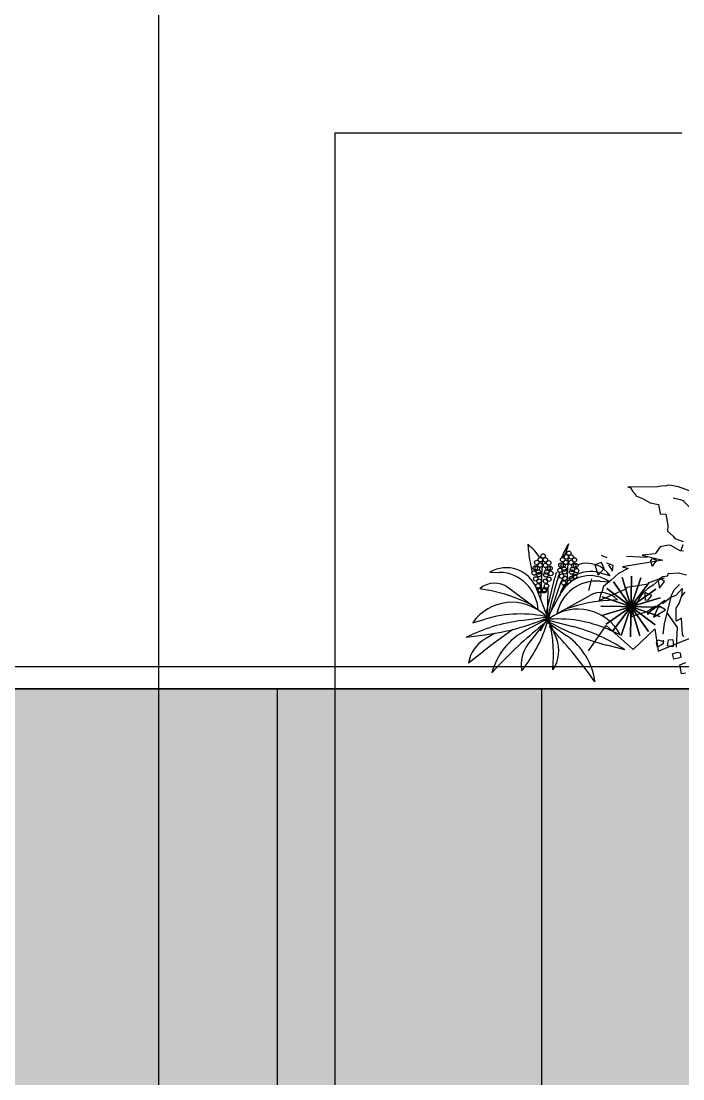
# Model space of a CAD drawing. Header units: millimetres. Extents: x 118878 to 201916, y 10986 to 20993.
# Drawn here: x 188567.9 to 188718, y 13749.5 to 13989.4 of the extents above; entities that cross this region are included whole.
import ezdxf

# ---------------------------------------------------------------- set-up
doc = ezdxf.new("R2010")
doc.units = ezdxf.units.MM
doc.header["$LTSCALE"] = 100
for name, color, linetype in [('0-DARPUSH', 213, 'Continuous'), ('0-hatch', 253, 'Continuous'), ('3', 3, 'Continuous'), ('4', 4, 'Continuous'), ('HA', 1, 'Continuous'), ('TREE', 83, 'Continuous')]:
    doc.layers.add(name, color=color, linetype=linetype)
doc.styles.add('QCADDimTextStyle', font='txt')
doc.dimstyles.new('QCADDimStyle', dxfattribs={"dimtxt": 20, "dimasz": 10, "dimexe": 0, "dimexo": 0, "dimgap": 5, "dimtad": 0, "dimtoh": 1, "dimdec": 0, "dimzin": 0, "dimdsep": 46, "dimtxsty": 'QCADDimTextStyle', "dimcen": 0.09, "dimclrt": 2, "dimadec": 0, "dimazin": 0, "dimtfac": 1, "dimtdec": 4, "dimtofl": 0, "dimtmove": 2, "dimatfit": 3, "dimfxl": 1, "dimtolj": 1, "dimtzin": 0, "dimarcsym": 0})

# ---------------------------------------------------------------- blocks, each defined once
blk = doc.blocks.new('A$C500044CD')
at = {"layer": 'TREE'}
for p, q in [((0.1474, 0.3519), (0.1507, 0.3319)), ((0.2546, 0.361), (0.2479, 0.3349)), ((0.1909, 0.2084), (0.1887, 0.3206)), ((0.258, 0.2516), (0.2564, 0.3323)), ((0.3699, 0.2828), (0.341, 0.2893)), ((0.4092, 0.1274), (0.4518, 0.2826)), ((0.4518, 0.2826), (0.4092, 0.1274)), ((0.4342, 0.1246), (0.4268, 0.2853)), ((0.4268, 0.2853), (0.4342, 0.1246)), ((0.0516, 0.2728), (0.077, 0.2737)), ((0.2077, 0.1725), (0.2245, 0.2685)), ((0.2137, 0.1574), (0.2419, 0.2594)), ((0.3699, 0.2659), (0.3444, 0.2667)), ((0.3677, 0.1547), (0.4934, 0.2552)), ((0.4934, 0.2552), (0.3677, 0.1547)), ((0.3803, 0.2678), (0.4808, 0.1421)), ((0.4808, 0.1421), (0.3803, 0.2678)), ((0.3863, 0.1378), (0.4748, 0.2722)), ((0.4748, 0.2722), (0.3863, 0.1378)), ((0.4589, 0.1297), (0.4022, 0.2803)), ((0.4022, 0.2803), (0.4589, 0.1297)), ((0.0281, 0.2276), (0.0516, 0.2246)), ((0.1856, 0.1801), (0.1018, 0.2346)), ((0.2137, 0.1594), (0.1775, 0.2372)), ((0.2078, 0.1525), (0.2439, 0.2303)), ((0.2117, 0.1611), (0.2085, 0.2411)), ((0.2358, 0.1732), (0.3196, 0.2277)), ((0.3529, 0.2263), (0.5081, 0.1837)), ((0.5081, 0.1837), (0.3529, 0.2263)), ((0.3552, 0.1766), (0.5058, 0.2333)), ((0.5058, 0.2333), (0.3552, 0.1766)), ((0.3633, 0.2492), (0.4977, 0.1607)), ((0.4977, 0.1607), (0.3633, 0.2492)), ((0.3502, 0.2013), (0.5109, 0.2087)), ((0.5109, 0.2087), (0.3502, 0.2013)), ((0.3934, 0.2207), (0.3699, 0.2177)), ((0.0147, 0.136), (0.0469, 0.1477)), ((0.2144, 0.1633), (0.1414, 0.1494)), ((0.2137, 0.1594), (0.1554, 0.1238)), ((0.2137, 0.1594), (0.1648, 0.0891)), ((0.2078, 0.1525), (0.1943, 0.1247)), ((0.2137, 0.1594), (0.2037, 0.1677)), ((0.2071, 0.1564), (0.2801, 0.1425)), ((0.2078, 0.1525), (0.2178, 0.1608)), ((0.2078, 0.1525), (0.266, 0.1169)), ((0.2137, 0.1594), (0.2271, 0.1316)), ((0.3253, 0.0811), (0.3677, 0.1505)), ((0.3677, 0.1505), (0.4431, 0.0919)), ((0.4067, 0.129), (0.3746, 0.1408)), ((0.4431, 0.0919), (0.4975, 0.1505)), ((0.4975, 0.1505), (0.5101, 0.0919)), ((0.5101, 0.0919), (0.6315, 0.1505)), ((0.2271, 0.1316), (0.2385, 0.1081)), ((0, 0.0964), (0.0489, 0.106)), ((0.0742, 0.1115), (0.0496, 0.0947)), ((0.4215, 0.0895), (0.3726, 0.099)), ((0.01, 0.0295), (0.0476, 0.0625)), ((0.0737, 0.0069), (0.0924, 0.0295)), ((0.1521, 0.0173), (0.1628, 0.0339)), ((0.2345, 0.0252), (0.2345, 0.043)), ((0.3478, 0), (0.329, 0.0226))]:
    blk.add_line(p, q, dxfattribs=at)
at = {"layer": 'TREE', "linetype": 'Continuous'}
for p, q in [((0.4647, 0.3374), (0.4104, 0.3369)), ((0.3452, 0.3165), (0.3282, 0.3092)), ((0.3282, 0.3092), (0.3282, 0.3092)), ((0.3282, 0.3092), (0.3384, 0.2829)), ((0.3592, 0.3301), (0.3435, 0.3354)), ((0.3532, 0.3016), (0.3452, 0.3165)), ((0.3766, 0.3109), (0.3596, 0.3161)), ((0.3639, 0.3117), (0.3755, 0.2956)), ((0.3755, 0.2956), (0.3766, 0.3109)), ((0.4755, 0.3307), (0.4794, 0.3361)), ((0.4755, 0.3307), (0.4755, 0.3307)), ((0.4801, 0.3154), (0.4755, 0.3307)), ((0.4794, 0.3361), (0.4905, 0.332)), ((0.4905, 0.332), (0.4801, 0.3154)), ((0.3384, 0.2829), (0.3532, 0.3016)), ((0.5049, 0.2835), (0.4968, 0.2812)), ((0.4968, 0.2812), (0.4968, 0.2812)), ((0.4968, 0.2812), (0.5032, 0.2586)), ((0.5146, 0.2769), (0.5049, 0.2835)), ((0.3163, 0.2406), (0.3225, 0.2719)), ((0.5032, 0.2586), (0.5146, 0.2769)), ((0.5356, 0.2412), (0.5419, 0.2563)), ((0.5419, 0.2563), (0.5551, 0.2715)), ((0.4644, 0.2447), (0.4666, 0.2241)), ((0.4836, 0.2379), (0.4644, 0.2447)), ((0.4666, 0.2241), (0.4747, 0.2255)), ((0.4747, 0.2255), (0.4836, 0.2379)), ((0.5216, 0.1655), (0.5356, 0.2412)), ((0.4666, 0.2241), (0.4666, 0.2241)), ((0.5042, 0.2119), (0.4918, 0.1813)), ((0.4918, 0.1813), (0.522, 0.2025)), ((0.522, 0.2025), (0.5042, 0.2119)), ((0.4918, 0.1813), (0.4918, 0.1813)), ((0.5571, 0.1573), (0.5281, 0.1938)), ((0.5206, 0.1377), (0.5216, 0.1655)), ((0.5573, 0.1054), (0.5571, 0.1573)), ((0.5041, 0.1145), (0.5068, 0.1218)), ((0.507, 0.1019), (0.5041, 0.1145)), ((0.5068, 0.1218), (0.5233, 0.1184)), ((0.522, 0.1124), (0.507, 0.1019)), ((0.5214, 0.1215), (0.522, 0.1124)), ((0.5336, 0.1077), (0.5351, 0.1231)), ((0.5351, 0.1231), (0.5468, 0.1254)), ((0.5468, 0.1254), (0.5493, 0.1103)), ((0.5478, 0.1055), (0.5336, 0.1077)), ((0.5493, 0.1103), (0.5478, 0.1055)), ((0.548, 0.0869), (0.5611, 0.092)), ((0.5522, 0.0733), (0.548, 0.0869)), ((0.5493, 0.1103), (0.5493, 0.1103)), ((0.5611, 0.092), (0.5611, 0.092)), ((0.5611, 0.092), (0.5686, 0.0915)), ((0.5686, 0.0915), (0.5704, 0.0788)), ((0.5704, 0.0788), (0.5522, 0.0733)), ((0.5691, 0.0593), (0.5851, 0.0665)), ((0.5757, 0.036), (0.5691, 0.0593)), ((0.5859, 0.0383), (0.5757, 0.036))]:
    blk.add_line(p, q, dxfattribs=at)
at = {"layer": 'TREE'}
for points in [[(0.5701, 0.5199), (0.5357, 0.5297), (0.5172, 0.5326), (0.5079, 0.5326), (0.5013, 0.5298), (0.496, 0.5298), (0.4801, 0.526), (0.4019, 0.5206), (0.4086, 0.5206), (0.4151, 0.511), (0.4244, 0.5013), (0.4244, 0.4985), (0.4429, 0.4926), (0.464, 0.483), (0.4865, 0.48), (0.4917, 0.455), (0.5076, 0.455), (0.5141, 0.4262), (0.514, 0.4109), (0.5299, 0.3983), (0.5351, 0.3926), (0.5576, 0.3858)], [(0.5576, 0.3771), (0.5536, 0.3647), (0.5535, 0.3609)], [(0.5236, 0.5), (0.5422, 0.497), (0.5527, 0.4941), (0.5527, 0.4922), (0.5738, 0.4729), (0.5857, 0.447), (0.5909, 0.4393), (0.5935, 0.4278)], [(0.5602, 0.3608), (0.5509, 0.3609), (0.5258, 0.3734), (0.5192, 0.3735), (0.498, 0.3678), (0.486, 0.3487), (0.4516, 0.343), (0.5071, 0.3332), (0.4011, 0.3087), (0.417, 0.3058), (0.3918, 0.2905), (0.3732, 0.2714), (0.3546, 0.2533), (0.3519, 0.2408), (0.3479, 0.2313), (0.3452, 0.2159), (0.3982, 0.2435), (0.4102, 0.2492), (0.4168, 0.2559), (0.4724, 0.2682), (0.4725, 0.271), (0.5003, 0.2834), (0.5096, 0.2901), (0.5228, 0.2929), (0.5229, 0.2987), (0.5507, 0.3024), (0.5718, 0.2985)], [(0.5135, 0.2862), (0.5003, 0.2805), (0.4857, 0.2652), (0.4724, 0.2557), (0.4604, 0.2433), (0.4511, 0.2309), (0.4511, 0.228), (0.4417, 0.2031), (0.4351, 0.1907), (0.4324, 0.1811), (0.4324, 0.1782), (0.4443, 0.1839), (0.4721, 0.1934), (0.4947, 0.2115), (0.4761, 0.1867), (0.4761, 0.1905), (0.5186, 0.2277), (0.5133, 0.2182), (0.5345, 0.2363), (0.5478, 0.243), (0.5478, 0.243), (0.5624, 0.2611), (0.5623, 0.24)], [(0.5752, 0.1336), (0.5712, 0.1403), (0.5712, 0.1403), (0.5661, 0.1834), (0.5528, 0.1739), (0.5503, 0.2084), (0.557, 0.2209), (0.5623, 0.24), (0.5623, 0.24), (0.5717, 0.2524)]]:
    blk.add_lwpolyline(points, dxfattribs=at)
for centre in [(0.2573, 0.3358), (0.1742, 0.3059), (0.1829, 0.3141), (0.1896, 0.3241), (0.1961, 0.3146), (0.2054, 0.3071), (0.2385, 0.3028), (0.2419, 0.3176), (0.2439, 0.3028), (0.2506, 0.3259), (0.2506, 0.3111), (0.2638, 0.3264), (0.2649, 0.3116), (0.2722, 0.3039), (0.2731, 0.3188), (0.2776, 0.3043), (0.1689, 0.2776), (0.1708, 0.2911), (0.1762, 0.2911), (0.1796, 0.2811), (0.1829, 0.2994), (0.1972, 0.2999), (0.2005, 0.2749), (0.2019, 0.282), (0.2045, 0.2922), (0.2099, 0.2926), (0.2129, 0.2793), (0.2365, 0.2893), (0.2472, 0.2928), (0.2493, 0.2859), (0.2681, 0.2866), (0.2696, 0.2937), (0.2764, 0.2754), (0.2806, 0.291), (0.1742, 0.2624), (0.1816, 0.2742), (0.1829, 0.2572), (0.2004, 0.2579), (0.2087, 0.2637), (0.2419, 0.2741), (0.2486, 0.2563), (0.2506, 0.2689), (0.2681, 0.2696), (0.1809, 0.2446), (0.1863, 0.235), (0.1876, 0.232), (0.1976, 0.2324), (0.1987, 0.2355), (0.2034, 0.2455)]:
    blk.add_circle(centre, 0.00591, dxfattribs=at)
for centre, radius, start, end in [((0.0703, 0.2372), 0.1382, 36.6033, 56.0781), ((0.5622, 0.2096), 0.3429, 153.7993, 160.5975), ((0.4923, 0.3886), 0.3462, 189.4277, 198.2409), ((2.1375, -0.149), 1.9506, 165.6364, 166.0311), ((0.3115, 0.2401), 0.0723, 36.1971, 112.8265), ((0.0992, 0.2008), 0.0864, 24.9387, 123.4889), ((2.1375, -0.149), 1.9506, 167.2076, 170.8544), ((0.5622, 0.2096), 0.3429, 167.6008, 170.1088), ((0.3225, 0.2077), 0.0837, 77.2438, 170.2154), ((0.0806, 0.168), 0.1057, 6.5848, 91.9287), ((0.3409, 0.1611), 0.1057, 88.0713, 173.4152), ((0.3115, 0.2401), 0.0723, 157.439, 164.5742), ((0.3222, 0.1939), 0.0864, 56.5111, 155.0613), ((0.254, 0.2468), 0.00591, 50.1844, 234.2853), ((0.271, 0.2572), 0.00591, 94.2767, 163.6277), ((0.0694, 0.1846), 0.0596, 56.9776, 133.8292), ((-0.0036, -0.2037), 0.4318, 67.2265, 82.6621), ((0.2553, 0.2437), 0.00591, 80.7964, 205.8226), ((0.3521, 0.1777), 0.0596, 46.1708, 123.0224), ((0.123, 0.0699), 0.1268, 50.4679, 148.5998), ((0.425, -0.2106), 0.4318, 97.3379, 112.7735), ((0.2985, 0.063), 0.1268, 31.4002, 129.5321), ((0.2247, -0.2879), 0.4452, 100.7856, 120.3099), ((0.1604, -0.1632), 0.3309, 80.6079, 110.0524), ((-0.0739, 0.7348), 0.6407, 281.0492, 296.5406), ((0.9405, -0.6744), 1.1022, 131.9195, 140.3062), ((-0.1359, 0.2281), 0.3563, 326.9716, 348.8926), ((0.2611, -0.1701), 0.3309, 69.9476, 99.3921), ((0.4954, 0.7278), 0.6407, 243.4594, 258.9508), ((-0.1022, 0.043), 0.3367, 0, 20.2316), ((0.1968, -0.2949), 0.4452, 59.6901, 79.2144), ((1.3084, -1.3721), 1.91, 128.3919, 131.3106), ((0.2483, -0.0282), 0.1781, 121.4251, 168.635), ((-0.5191, -0.6813), 1.1022, 39.6938, 48.0805), ((0.1732, -0.0351), 0.1781, 11.365, 58.5749), ((0.1013, 0.0187), 0.0919, 124.2497, 173.2554), ((0.2364, 0.0393), 0.0871, 145.2102, 194.6209), ((0.1603, 0.0703), 0.0869, 328.6836, 25.7908)]:
    blk.add_arc(centre, radius, start, end, dxfattribs=at)

msp = doc.modelspace()

# ---------------------------------------------------------------- hatches: boundary and pattern name
at = {"layer": '0-hatch', "true_color": 0x999999, "transparency": 33554687}
h = msp.add_hatch(color=253, dxfattribs=at)
h.paths.add_polyline_path([(189295.98, 12962.97), (189205.98, 12962.97), (188635.98, 12962.97), (188635.98, 12942.97), (188645.98, 12942.97), (188645.98, 12932.97), (188635.98, 12932.97), (188635.98, 12882.97), (189590.98, 12882.97), (189590.98, 12902.97), (189295.98, 12902.97)], flags=0)
h.paths.add_polyline_path([(188635.98, 12932.97), (187985.98, 12932.97), (187985.98, 12927.97), (187985.98, 12917.97), (187940.98, 12917.97), (187940.98, 12912.97), (187940.98, 12902.97), (187895.98, 12902.97), (187895.98, 12897.97), (187895.98, 12887.97), (187850.98, 12887.97), (187850.98, 12882.97), (188635.98, 12882.97)], flags=0)
h.paths.add_polyline_path([(188635.98, 13362.47), (188615.98, 13362.47), (188615.98, 13342.97), (188572.23, 13342.97), (188565.06, 13337.97), (188485.98, 13337.97), (188485.98, 13262.97), (188635.98, 13262.97)], flags=0)
h.paths.add_polyline_path([(188635.98, 13387.36), (188572.23, 13342.97), (188615.98, 13342.97), (188615.98, 13362.47), (188635.98, 13362.47)], flags=0)
h.paths.add_polyline_path([(189099.28, 13837.97), (188265.98, 13837.97), (188265.98, 13722.97), (188699.98, 13722.97), (188699.98, 13717.97), (188695.98, 13717.97), (188695.98, 13642.97), (188605.98, 13642.97), (188605.98, 13494.42)], flags=0)
h.paths.add_polyline_path([(189133.14, 13757.97), (189108.02, 13837.97), (189099.28, 13837.97), (188605.98, 13494.42), (188605.98, 13390.84)], flags=0)
h.paths.add_polyline_path([(189147.98, 13837.97), (189108.02, 13837.97), (189133.14, 13757.97), (189147.98, 13757.97)], flags=0)
h.paths.add_polyline_path([(188480.98, 13642.97), (188430.98, 13642.97), (188430.98, 13442.97), (188480.98, 13442.97)], flags=0)
h.paths.add_polyline_path([(188480.98, 13442.97), (188430.98, 13442.97), (188430.98, 13357.97), (188480.98, 13357.97)], flags=0)
h.paths.add_polyline_path([(189295.98, 13732.97), (189205.98, 13732.97), (189205.98, 13262.97), (189295.98, 13262.97)], flags=0)
h.paths.add_polyline_path([(188480.98, 12962.97), (188430.98, 12962.97), (188430.98, 12942.97), (188480.98, 12942.97)], flags=0)
at = {"layer": '0-hatch', "transparency": 33554687}
h = msp.add_hatch(dxfattribs=at)
h.set_pattern_fill('ANSI31', color=8, scale=18.8976, angle=45, style=0, pattern_type=0)
h.set_pattern_definition([(90, (188265.98, 13837.966), (-60, 0), [])])
h.paths.add_polyline_path([(189099.28, 13837.97), (188265.98, 13837.97), (188265.98, 13722.97), (188699.98, 13722.97), (188699.98, 13717.97), (188695.98, 13717.97), (188695.98, 13642.97), (188615.98, 13642.97), (188615.98, 13501.39)], flags=0)
h.paths.add_polyline_path([(189147.98, 13837.97), (189108.02, 13837.97), (189133.14, 13757.97), (189147.98, 13757.97)], flags=0)
h.paths.add_polyline_path([(189133.14, 13757.97), (189108.02, 13837.97), (189099.28, 13837.97), (188615.98, 13501.39), (188615.98, 13397.8)], flags=0)

# ---------------------------------------------------------------- linework, layer by layer
at = {"layer": '0-DARPUSH'}
msp.add_lwpolyline([(188261.98, 13837.97), (189151.98, 13837.97), (189151.98, 13842.97), (188261.98, 13842.97)], close=True, dxfattribs=at)
at = {"layer": '4'}
msp.add_lwpolyline([(189147.98, 13742.97), (189147.98, 13837.97), (188265.98, 13837.97), (188265.98, 13722.97)], dxfattribs=at)

# ---------------------------------------------------------------- block references
at = {"layer": 'HA', "color": 1, "ltscale": 0.1, "xscale": 85.61280000539743, "yscale": 85.61280000539743, "zscale": 85.61280000539743, "rotation": 356.3768169863729}
msp.add_blockref('A$C500044CD', (188668.33, 13841.41), dxfattribs=at)

# ---------------------------------------------------------------- leaders
at = {"layer": '3'}
for points in [[(188479.07, 13769.3), (188479.07, 14124.08), (188717.72, 14124.08)], [(188519.07, 13674.21), (188519.07, 14084.08), (188717.72, 14084.08)], [(188559.07, 13550.66), (188559.07, 14044.08), (188717.72, 14044.08)], [(188599.07, 13718.11), (188599.07, 14004.08), (188717.72, 14004.08)], [(188639.07, 13420.42), (188639.07, 13964.08), (188717.72, 13964.08)]]:
    msp.add_leader(points, dimstyle='QCADDimStyle', override={"dimtxt": 0.18, "dimasz": 20, "dimexe": 0.18, "dimexo": 0.0625, "dimgap": 0.09, "dimtih": 1, "dimdec": 4, "dimclrt": 0, "dimtmove": 0}, dxfattribs=at)

doc.saveas('drawing.dxf')
